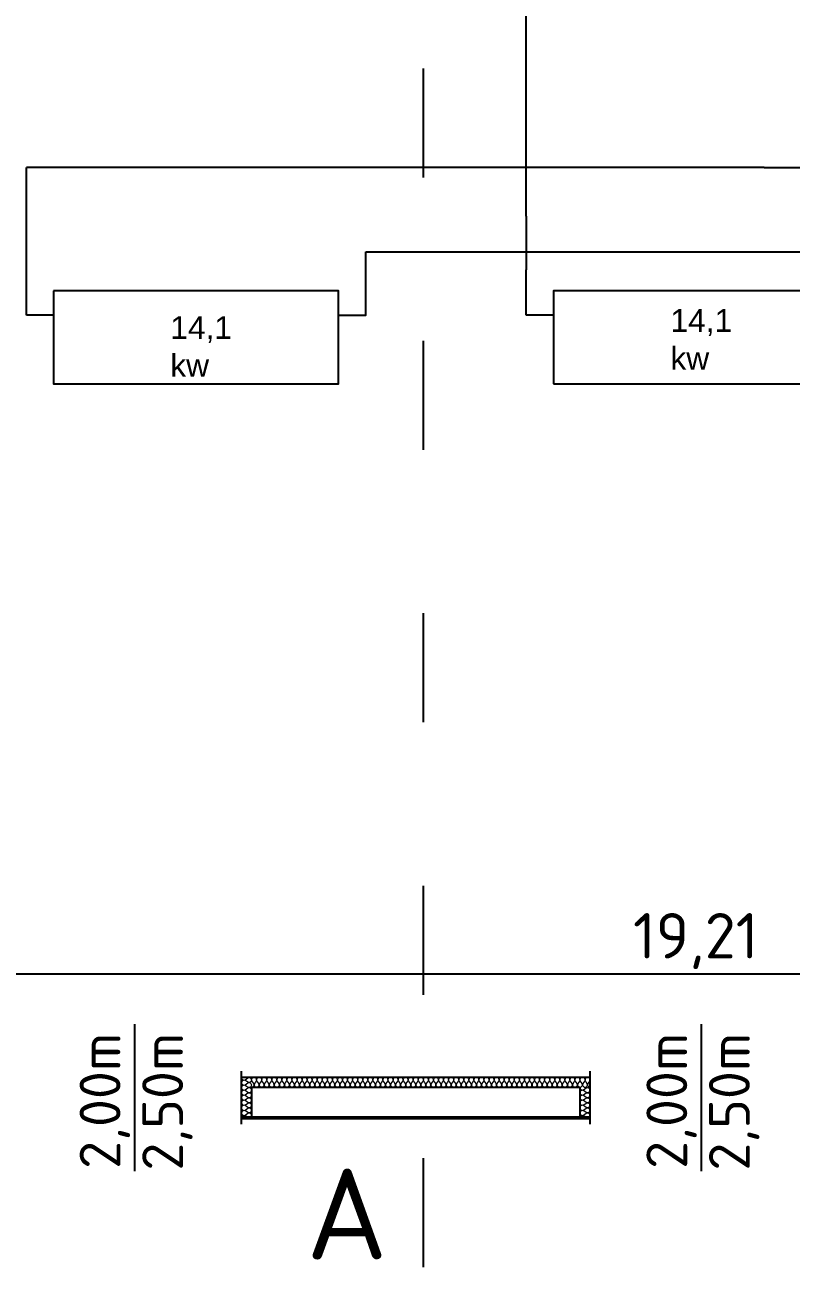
# Model space of a CAD drawing. Header units: metres. Extents: x 125 to 1179, y 511 to 749.
# Drawn here: x 361.8 to 446.2, y 511.4 to 648.2 of the extents above; entities that cross this region are included whole.
import ezdxf

# ---------------------------------------------------------------- set-up
doc = ezdxf.new("R2010")
doc.units = ezdxf.units.M
doc.linetypes.add('ACAD_ISO03W100', pattern=[30, 12, -18])
doc.layers.add('machine room', color=7, linetype='Continuous')
doc.layers.add('Text18', color=8, linetype='Continuous', lineweight=18)
doc.styles.get("Standard").update_dxf_attribs({"font": 'arial.ttf'})
doc.dimstyles.new('ISO-25', dxfattribs={"dimtxt": 2.5, "dimasz": 2.5, "dimexe": 1.25, "dimexo": 0.625, "dimtad": 1, "dimtxsty": 'Standard', "dimcen": 2.5, "dimadec": 0, "dimazin": 0, "dimtfac": 1, "dimtmove": 0, "dimatfit": 3, "dimfxl": 1, "dimarcsym": 0})

# ---------------------------------------------------------------- blocks, each defined once
blk = doc.blocks.new('*D6')
at = {"layer": 'Defpoints', "color": 0, "transparency": 16777216}
for p in [(531.76, 543.68), (339.62, 532.32), (531.76, 532.32)]:
    blk.add_point(p, dxfattribs=at)
at = {"layer": 'machine room', "color": 0, "lineweight": -2, "transparency": 16777216}
for p, q in [((339.62, 532.95), (339.62, 544.93)), ((531.76, 532.95), (531.76, 544.93)), ((342.12, 543.68), (529.26, 543.68))]:
    blk.add_line(p, q, dxfattribs=at)
at = {"layer": 'machine room', "color": 0, "transparency": 16777216}
for points in [[(342.12, 544.1), (342.12, 543.27), (339.62, 543.68)], [(529.26, 544.1), (529.26, 543.27), (531.76, 543.68)]]:
    blk.add_solid(points, dxfattribs=at)
at = {"layer": 'machine room', "color": 0, "transparency": 16777216, "insert": (435.69, 547.31), "char_height": 2.5, "attachment_point": 5}
blk.add_mtext('{\\fISOCPEUR|b0|i0|c0|p34;\\H2x;19,21}', dxfattribs=at)

msp = doc.modelspace()

# ---------------------------------------------------------------- linework, layer by layer
at = {"color": 30, "true_color": 0xf26722}
for p, q in [((417.016, 627.139), (417.016, 664.036)), ((443.213, 632.472), (361.991, 632.472)), ((361.991, 621.214), (361.991, 632.472)), ((443.213, 632.472), (509.097, 632.472)), ((417.016, 627.139), (417.016, 621.214)), ((361.991, 616.214), (361.991, 621.214)), ((417.016, 616.214), (417.016, 621.214)), ((364.991, 616.214), (361.991, 616.214)), ((420.016, 616.214), (417.016, 616.214))]:
    msp.add_line(p, q, dxfattribs=at)
at = {"color": 152, "true_color": 0x2776bb}
msp.add_line((399.351, 623.214), (454.376, 623.214), dxfattribs=at)
for p, q in [((373.894, 538.17), (373.894, 521.953)), ((436.297, 538.17), (436.297, 521.953)), ((385.661, 527.16), (385.661, 532.962)), ((385.661, 532.324), (407.04, 532.324)), ((407.04, 532.324), (408.164, 532.324)), ((408.164, 532.324), (424.056, 532.324)), ((424.056, 527.16), (424.056, 532.962)), ((386.784, 531.2), (386.784, 527.829)), ((386.784, 531.2), (407.602, 531.2)), ((407.602, 531.2), (422.932, 531.2)), ((422.932, 531.2), (422.932, 527.829))]:
    msp.add_line(p, q)
at = {"lineweight": 50}
msp.add_line((424.056, 527.829), (385.661, 527.829), dxfattribs=at)
at = {"color": 152, "true_color": 0x2776bb}
msp.add_lwpolyline([(396.351, 616.214), (399.351, 616.214), (399.351, 623.214)], dxfattribs=at)
for points in [[(364.991, 618.914), (364.991, 608.654), (368.391, 608.654), (392.951, 608.654), (396.351, 608.654), (396.351, 618.914), (392.951, 618.914), (368.391, 618.914)], [(420.016, 608.654), (423.416, 608.654), (447.976, 608.654), (451.376, 608.654), (451.376, 618.914), (447.976, 618.914), (423.416, 618.914), (420.016, 618.914)]]:
    msp.add_lwpolyline(points, close=True)
at = {"layer": 'machine room', "linetype": 'ACAD_ISO03W100'}
msp.add_line((405.719, 511.399), (405.719, 717.557), dxfattribs=at)
at = {"layer": 'Text18', "color": 0, "ltscale": 0.5}
for points, knots in [([(385.661, 532.28), (385.662, 532.149), (386.024, 531.784), (386.308, 532.31), (386.523, 532.28)], [1.2768335, 1.2768335, 1.2768335, 1.2768335, 1.6131741, 2.2173264, 2.2173264, 2.2173264, 2.2173264]), ([(386.523, 532.28), (386.643, 532.263), (386.904, 532.002), (386.409, 531.504), (386.025, 532.225), (385.661, 531.848), (385.661, 531.723)], [2.2173264, 2.2173264, 2.2173264, 2.2173264, 2.553667, 2.8900076, 3.4941599, 3.8305005, 3.8305005, 3.8305005, 3.8305005]), ([(386.784, 532.062), (386.801, 532.182), (387.062, 532.443), (387.56, 531.948), (386.839, 531.564), (387.216, 531.201), (387.341, 531.2)], [2.2173264, 2.2173264, 2.2173264, 2.2173264, 2.553667, 2.8900076, 3.4941599, 3.8305005, 3.8305005, 3.8305005, 3.8305005]), ([(387.341, 532.062), (387.357, 532.182), (387.619, 532.443), (388.116, 531.948), (387.395, 531.564), (387.772, 531.201), (387.897, 531.2)], [2.2173264, 2.2173264, 2.2173264, 2.2173264, 2.553667, 2.8900076, 3.4941599, 3.8305005, 3.8305005, 3.8305005, 3.8305005]), ([(387.897, 532.062), (387.914, 532.182), (388.175, 532.443), (388.672, 531.948), (387.952, 531.564), (388.329, 531.201), (388.453, 531.2)], [2.2173264, 2.2173264, 2.2173264, 2.2173264, 2.553667, 2.8900076, 3.4941599, 3.8305005, 3.8305005, 3.8305005, 3.8305005]), ([(388.453, 532.062), (388.47, 532.182), (388.731, 532.443), (389.229, 531.948), (388.508, 531.564), (388.885, 531.201), (389.01, 531.2)], [2.2173264, 2.2173264, 2.2173264, 2.2173264, 2.553667, 2.8900076, 3.4941599, 3.8305005, 3.8305005, 3.8305005, 3.8305005]), ([(389.01, 532.062), (389.026, 532.182), (389.288, 532.443), (389.785, 531.948), (389.064, 531.564), (389.441, 531.201), (389.566, 531.2)], [2.2173264, 2.2173264, 2.2173264, 2.2173264, 2.553667, 2.8900076, 3.4941599, 3.8305005, 3.8305005, 3.8305005, 3.8305005]), ([(389.566, 532.062), (389.583, 532.182), (389.844, 532.443), (390.341, 531.948), (389.621, 531.564), (389.998, 531.201), (390.122, 531.2)], [2.2173264, 2.2173264, 2.2173264, 2.2173264, 2.553667, 2.8900076, 3.4941599, 3.8305005, 3.8305005, 3.8305005, 3.8305005]), ([(390.122, 532.062), (390.139, 532.182), (390.4, 532.443), (390.898, 531.948), (390.177, 531.564), (390.554, 531.201), (390.679, 531.2)], [2.2173264, 2.2173264, 2.2173264, 2.2173264, 2.553667, 2.8900076, 3.4941599, 3.8305005, 3.8305005, 3.8305005, 3.8305005]), ([(390.679, 532.062), (390.695, 532.182), (390.957, 532.443), (391.454, 531.948), (390.733, 531.564), (391.11, 531.201), (391.235, 531.2)], [2.2173264, 2.2173264, 2.2173264, 2.2173264, 2.553667, 2.8900076, 3.4941599, 3.8305005, 3.8305005, 3.8305005, 3.8305005]), ([(391.235, 532.062), (391.252, 532.182), (391.513, 532.443), (392.01, 531.948), (391.29, 531.564), (391.667, 531.201), (391.791, 531.2)], [2.2173264, 2.2173264, 2.2173264, 2.2173264, 2.553667, 2.8900076, 3.4941599, 3.8305005, 3.8305005, 3.8305005, 3.8305005]), ([(391.791, 532.062), (391.808, 532.182), (392.069, 532.443), (392.567, 531.948), (391.846, 531.564), (392.223, 531.201), (392.348, 531.2)], [2.2173264, 2.2173264, 2.2173264, 2.2173264, 2.553667, 2.8900076, 3.4941599, 3.8305005, 3.8305005, 3.8305005, 3.8305005]), ([(392.348, 532.062), (392.364, 532.182), (392.626, 532.443), (393.123, 531.948), (392.402, 531.564), (392.779, 531.201), (392.904, 531.2)], [2.2173264, 2.2173264, 2.2173264, 2.2173264, 2.553667, 2.8900076, 3.4941599, 3.8305005, 3.8305005, 3.8305005, 3.8305005]), ([(392.904, 532.062), (392.921, 532.182), (393.182, 532.443), (393.679, 531.948), (392.959, 531.564), (393.336, 531.201), (393.46, 531.2)], [2.2173264, 2.2173264, 2.2173264, 2.2173264, 2.553667, 2.8900076, 3.4941599, 3.8305005, 3.8305005, 3.8305005, 3.8305005]), ([(393.46, 532.062), (393.477, 532.182), (393.738, 532.443), (394.236, 531.948), (393.515, 531.564), (393.892, 531.201), (394.017, 531.2)], [2.2173264, 2.2173264, 2.2173264, 2.2173264, 2.553667, 2.8900076, 3.4941599, 3.8305005, 3.8305005, 3.8305005, 3.8305005]), ([(394.017, 532.062), (394.033, 532.182), (394.295, 532.443), (394.792, 531.948), (394.071, 531.564), (394.448, 531.201), (394.573, 531.2)], [2.2173264, 2.2173264, 2.2173264, 2.2173264, 2.553667, 2.8900076, 3.4941599, 3.8305005, 3.8305005, 3.8305005, 3.8305005]), ([(394.573, 532.062), (394.59, 532.182), (394.851, 532.443), (395.348, 531.948), (394.628, 531.564), (395.005, 531.201), (395.129, 531.2)], [2.2173264, 2.2173264, 2.2173264, 2.2173264, 2.553667, 2.8900076, 3.4941599, 3.8305005, 3.8305005, 3.8305005, 3.8305005]), ([(395.129, 532.062), (395.146, 532.182), (395.407, 532.443), (395.905, 531.948), (395.184, 531.564), (395.561, 531.201), (395.686, 531.2)], [2.2173264, 2.2173264, 2.2173264, 2.2173264, 2.553667, 2.8900076, 3.4941599, 3.8305005, 3.8305005, 3.8305005, 3.8305005]), ([(395.686, 532.062), (395.702, 532.182), (395.964, 532.443), (396.461, 531.948), (395.74, 531.564), (396.117, 531.201), (396.242, 531.2)], [2.2173264, 2.2173264, 2.2173264, 2.2173264, 2.553667, 2.8900076, 3.4941599, 3.8305005, 3.8305005, 3.8305005, 3.8305005]), ([(396.242, 532.062), (396.259, 532.182), (396.52, 532.443), (397.017, 531.948), (396.297, 531.564), (396.674, 531.201), (396.798, 531.2)], [2.2173264, 2.2173264, 2.2173264, 2.2173264, 2.553667, 2.8900076, 3.4941599, 3.8305005, 3.8305005, 3.8305005, 3.8305005]), ([(396.798, 532.062), (396.815, 532.182), (397.076, 532.443), (397.574, 531.948), (396.853, 531.564), (397.23, 531.201), (397.355, 531.2)], [2.2173264, 2.2173264, 2.2173264, 2.2173264, 2.553667, 2.8900076, 3.4941599, 3.8305005, 3.8305005, 3.8305005, 3.8305005]), ([(397.355, 532.062), (397.371, 532.182), (397.633, 532.443), (398.13, 531.948), (397.409, 531.564), (397.786, 531.201), (397.911, 531.2)], [2.2173264, 2.2173264, 2.2173264, 2.2173264, 2.553667, 2.8900076, 3.4941599, 3.8305005, 3.8305005, 3.8305005, 3.8305005]), ([(397.911, 532.062), (397.927, 532.182), (398.189, 532.443), (398.686, 531.948), (397.966, 531.564), (398.343, 531.201), (398.467, 531.2)], [2.2173264, 2.2173264, 2.2173264, 2.2173264, 2.553667, 2.8900076, 3.4941599, 3.8305005, 3.8305005, 3.8305005, 3.8305005]), ([(398.467, 532.062), (398.484, 532.182), (398.745, 532.443), (399.243, 531.948), (398.522, 531.564), (398.899, 531.201), (399.023, 531.2)], [2.2173264, 2.2173264, 2.2173264, 2.2173264, 2.553667, 2.8900076, 3.4941599, 3.8305005, 3.8305005, 3.8305005, 3.8305005]), ([(399.023, 532.062), (399.04, 532.182), (399.301, 532.443), (399.799, 531.948), (399.078, 531.564), (399.455, 531.201), (399.58, 531.2)], [2.2173264, 2.2173264, 2.2173264, 2.2173264, 2.553667, 2.8900076, 3.4941599, 3.8305005, 3.8305005, 3.8305005, 3.8305005]), ([(399.58, 532.062), (399.596, 532.182), (399.858, 532.443), (400.355, 531.948), (399.635, 531.564), (400.011, 531.201), (400.136, 531.2)], [2.2173264, 2.2173264, 2.2173264, 2.2173264, 2.553667, 2.8900076, 3.4941599, 3.8305005, 3.8305005, 3.8305005, 3.8305005]), ([(400.136, 532.062), (400.153, 532.182), (400.414, 532.443), (400.912, 531.948), (400.191, 531.564), (400.568, 531.201), (400.692, 531.2)], [2.2173264, 2.2173264, 2.2173264, 2.2173264, 2.553667, 2.8900076, 3.4941599, 3.8305005, 3.8305005, 3.8305005, 3.8305005]), ([(400.692, 532.062), (400.709, 532.182), (400.97, 532.443), (401.468, 531.948), (400.747, 531.564), (401.124, 531.201), (401.249, 531.2)], [2.2173264, 2.2173264, 2.2173264, 2.2173264, 2.553667, 2.8900076, 3.4941599, 3.8305005, 3.8305005, 3.8305005, 3.8305005]), ([(401.249, 532.062), (401.265, 532.182), (401.527, 532.443), (402.024, 531.948), (401.304, 531.564), (401.68, 531.201), (401.805, 531.2)], [2.2173264, 2.2173264, 2.2173264, 2.2173264, 2.553667, 2.8900076, 3.4941599, 3.8305005, 3.8305005, 3.8305005, 3.8305005]), ([(401.805, 532.062), (401.822, 532.182), (402.083, 532.443), (402.581, 531.948), (401.86, 531.564), (402.237, 531.201), (402.361, 531.2)], [2.2173264, 2.2173264, 2.2173264, 2.2173264, 2.553667, 2.8900076, 3.4941599, 3.8305005, 3.8305005, 3.8305005, 3.8305005]), ([(402.361, 532.062), (402.378, 532.182), (402.639, 532.443), (403.137, 531.948), (402.416, 531.564), (402.793, 531.201), (402.918, 531.2)], [2.2173264, 2.2173264, 2.2173264, 2.2173264, 2.553667, 2.8900076, 3.4941599, 3.8305005, 3.8305005, 3.8305005, 3.8305005]), ([(402.918, 532.062), (402.934, 532.182), (403.196, 532.443), (403.693, 531.948), (402.972, 531.564), (403.349, 531.201), (403.474, 531.2)], [2.2173264, 2.2173264, 2.2173264, 2.2173264, 2.553667, 2.8900076, 3.4941599, 3.8305005, 3.8305005, 3.8305005, 3.8305005]), ([(403.474, 532.062), (403.491, 532.182), (403.752, 532.443), (404.249, 531.948), (403.529, 531.564), (403.906, 531.201), (404.03, 531.2)], [2.2173264, 2.2173264, 2.2173264, 2.2173264, 2.553667, 2.8900076, 3.4941599, 3.8305005, 3.8305005, 3.8305005, 3.8305005]), ([(404.03, 532.062), (404.047, 532.182), (404.308, 532.443), (404.806, 531.948), (404.085, 531.564), (404.462, 531.201), (404.587, 531.2)], [2.2173264, 2.2173264, 2.2173264, 2.2173264, 2.553667, 2.8900076, 3.4941599, 3.8305005, 3.8305005, 3.8305005, 3.8305005]), ([(404.587, 532.062), (404.603, 532.182), (404.865, 532.443), (405.362, 531.948), (404.641, 531.564), (405.018, 531.201), (405.143, 531.2)], [2.2173264, 2.2173264, 2.2173264, 2.2173264, 2.553667, 2.8900076, 3.4941599, 3.8305005, 3.8305005, 3.8305005, 3.8305005]), ([(405.143, 532.062), (405.16, 532.182), (405.421, 532.443), (405.918, 531.948), (405.198, 531.564), (405.575, 531.201), (405.699, 531.2)], [2.2173264, 2.2173264, 2.2173264, 2.2173264, 2.553667, 2.8900076, 3.4941599, 3.8305005, 3.8305005, 3.8305005, 3.8305005]), ([(405.699, 532.062), (405.716, 532.182), (405.977, 532.443), (406.475, 531.948), (405.754, 531.564), (406.131, 531.201), (406.256, 531.2)], [2.2173264, 2.2173264, 2.2173264, 2.2173264, 2.553667, 2.8900076, 3.4941599, 3.8305005, 3.8305005, 3.8305005, 3.8305005]), ([(406.256, 532.062), (406.272, 532.182), (406.534, 532.443), (407.031, 531.948), (406.31, 531.564), (406.687, 531.201), (406.812, 531.2)], [2.2173264, 2.2173264, 2.2173264, 2.2173264, 2.553667, 2.8900076, 3.4941599, 3.8305005, 3.8305005, 3.8305005, 3.8305005]), ([(406.812, 532.062), (406.829, 532.182), (407.09, 532.443), (407.587, 531.948), (406.867, 531.564), (407.244, 531.201), (407.368, 531.2)], [2.2173264, 2.2173264, 2.2173264, 2.2173264, 2.553667, 2.8900076, 3.4941599, 3.8305005, 3.8305005, 3.8305005, 3.8305005]), ([(407.368, 532.062), (407.385, 532.182), (407.646, 532.443), (408.144, 531.948), (407.423, 531.564), (407.8, 531.201), (407.925, 531.2)], [2.2173264, 2.2173264, 2.2173264, 2.2173264, 2.553667, 2.8900076, 3.4941599, 3.8305005, 3.8305005, 3.8305005, 3.8305005]), ([(407.925, 532.062), (407.941, 532.182), (408.203, 532.443), (408.7, 531.948), (407.979, 531.564), (408.356, 531.201), (408.481, 531.2)], [2.2173264, 2.2173264, 2.2173264, 2.2173264, 2.553667, 2.8900076, 3.4941599, 3.8305005, 3.8305005, 3.8305005, 3.8305005]), ([(408.481, 532.062), (408.498, 532.182), (408.759, 532.443), (409.256, 531.948), (408.536, 531.564), (408.913, 531.201), (409.037, 531.2)], [2.2173264, 2.2173264, 2.2173264, 2.2173264, 2.553667, 2.8900076, 3.4941599, 3.8305005, 3.8305005, 3.8305005, 3.8305005]), ([(409.037, 532.062), (409.054, 532.182), (409.315, 532.443), (409.813, 531.948), (409.092, 531.564), (409.469, 531.201), (409.594, 531.2)], [2.2173264, 2.2173264, 2.2173264, 2.2173264, 2.553667, 2.8900076, 3.4941599, 3.8305005, 3.8305005, 3.8305005, 3.8305005]), ([(409.594, 532.062), (409.61, 532.182), (409.872, 532.443), (410.369, 531.948), (409.648, 531.564), (410.025, 531.201), (410.15, 531.2)], [2.2173264, 2.2173264, 2.2173264, 2.2173264, 2.553667, 2.8900076, 3.4941599, 3.8305005, 3.8305005, 3.8305005, 3.8305005]), ([(410.15, 532.062), (410.167, 532.182), (410.428, 532.443), (410.925, 531.948), (410.205, 531.564), (410.582, 531.201), (410.706, 531.2)], [2.2173264, 2.2173264, 2.2173264, 2.2173264, 2.553667, 2.8900076, 3.4941599, 3.8305005, 3.8305005, 3.8305005, 3.8305005]), ([(410.706, 532.062), (410.723, 532.182), (410.984, 532.443), (411.482, 531.948), (410.761, 531.564), (411.138, 531.201), (411.263, 531.2)], [2.2173264, 2.2173264, 2.2173264, 2.2173264, 2.553667, 2.8900076, 3.4941599, 3.8305005, 3.8305005, 3.8305005, 3.8305005]), ([(411.263, 532.062), (411.279, 532.182), (411.541, 532.443), (412.038, 531.948), (411.317, 531.564), (411.694, 531.201), (411.819, 531.2)], [2.2173264, 2.2173264, 2.2173264, 2.2173264, 2.553667, 2.8900076, 3.4941599, 3.8305005, 3.8305005, 3.8305005, 3.8305005]), ([(411.819, 532.062), (411.836, 532.182), (412.097, 532.443), (412.594, 531.948), (411.874, 531.564), (412.251, 531.201), (412.375, 531.2)], [2.2173264, 2.2173264, 2.2173264, 2.2173264, 2.553667, 2.8900076, 3.4941599, 3.8305005, 3.8305005, 3.8305005, 3.8305005]), ([(412.375, 532.062), (412.392, 532.182), (412.653, 532.443), (413.151, 531.948), (412.43, 531.564), (412.807, 531.201), (412.932, 531.2)], [2.2173264, 2.2173264, 2.2173264, 2.2173264, 2.553667, 2.8900076, 3.4941599, 3.8305005, 3.8305005, 3.8305005, 3.8305005]), ([(412.932, 532.062), (412.948, 532.182), (413.21, 532.443), (413.707, 531.948), (412.986, 531.564), (413.363, 531.201), (413.488, 531.2)], [2.2173264, 2.2173264, 2.2173264, 2.2173264, 2.553667, 2.8900076, 3.4941599, 3.8305005, 3.8305005, 3.8305005, 3.8305005]), ([(413.488, 532.062), (413.505, 532.182), (413.766, 532.443), (414.263, 531.948), (413.543, 531.564), (413.92, 531.201), (414.044, 531.2)], [2.2173264, 2.2173264, 2.2173264, 2.2173264, 2.553667, 2.8900076, 3.4941599, 3.8305005, 3.8305005, 3.8305005, 3.8305005]), ([(414.044, 532.062), (414.061, 532.182), (414.322, 532.443), (414.82, 531.948), (414.099, 531.564), (414.476, 531.201), (414.601, 531.2)], [2.2173264, 2.2173264, 2.2173264, 2.2173264, 2.553667, 2.8900076, 3.4941599, 3.8305005, 3.8305005, 3.8305005, 3.8305005]), ([(414.601, 532.062), (414.617, 532.182), (414.879, 532.443), (415.376, 531.948), (414.655, 531.564), (415.032, 531.201), (415.157, 531.2)], [2.2173264, 2.2173264, 2.2173264, 2.2173264, 2.553667, 2.8900076, 3.4941599, 3.8305005, 3.8305005, 3.8305005, 3.8305005]), ([(415.157, 532.062), (415.173, 532.182), (415.435, 532.443), (415.932, 531.948), (415.212, 531.564), (415.589, 531.201), (415.713, 531.2)], [2.2173264, 2.2173264, 2.2173264, 2.2173264, 2.553667, 2.8900076, 3.4941599, 3.8305005, 3.8305005, 3.8305005, 3.8305005]), ([(415.713, 532.062), (415.73, 532.182), (415.991, 532.443), (416.489, 531.948), (415.768, 531.564), (416.145, 531.201), (416.27, 531.2)], [2.2173264, 2.2173264, 2.2173264, 2.2173264, 2.553667, 2.8900076, 3.4941599, 3.8305005, 3.8305005, 3.8305005, 3.8305005]), ([(416.27, 532.062), (416.286, 532.182), (416.547, 532.443), (417.045, 531.948), (416.324, 531.564), (416.701, 531.201), (416.826, 531.2)], [2.2173264, 2.2173264, 2.2173264, 2.2173264, 2.553667, 2.8900076, 3.4941599, 3.8305005, 3.8305005, 3.8305005, 3.8305005]), ([(416.826, 532.062), (416.842, 532.182), (417.104, 532.443), (417.601, 531.948), (416.881, 531.564), (417.257, 531.201), (417.382, 531.2)], [2.2173264, 2.2173264, 2.2173264, 2.2173264, 2.553667, 2.8900076, 3.4941599, 3.8305005, 3.8305005, 3.8305005, 3.8305005]), ([(417.382, 532.062), (417.399, 532.182), (417.66, 532.443), (418.158, 531.948), (417.437, 531.564), (417.814, 531.201), (417.938, 531.2)], [2.2173264, 2.2173264, 2.2173264, 2.2173264, 2.553667, 2.8900076, 3.4941599, 3.8305005, 3.8305005, 3.8305005, 3.8305005]), ([(417.938, 532.062), (417.955, 532.182), (418.216, 532.443), (418.714, 531.948), (417.993, 531.564), (418.37, 531.201), (418.495, 531.2)], [2.2173264, 2.2173264, 2.2173264, 2.2173264, 2.553667, 2.8900076, 3.4941599, 3.8305005, 3.8305005, 3.8305005, 3.8305005]), ([(418.495, 532.062), (418.511, 532.182), (418.773, 532.443), (419.27, 531.948), (418.55, 531.564), (418.926, 531.201), (419.051, 531.2)], [2.2173264, 2.2173264, 2.2173264, 2.2173264, 2.553667, 2.8900076, 3.4941599, 3.8305005, 3.8305005, 3.8305005, 3.8305005]), ([(419.051, 532.062), (419.068, 532.182), (419.329, 532.443), (419.827, 531.948), (419.106, 531.564), (419.483, 531.201), (419.607, 531.2)], [2.2173264, 2.2173264, 2.2173264, 2.2173264, 2.553667, 2.8900076, 3.4941599, 3.8305005, 3.8305005, 3.8305005, 3.8305005]), ([(419.607, 532.062), (419.624, 532.182), (419.885, 532.443), (420.383, 531.948), (419.662, 531.564), (420.039, 531.201), (420.164, 531.2)], [2.2173264, 2.2173264, 2.2173264, 2.2173264, 2.553667, 2.8900076, 3.4941599, 3.8305005, 3.8305005, 3.8305005, 3.8305005]), ([(420.164, 532.062), (420.18, 532.182), (420.442, 532.443), (420.939, 531.948), (420.219, 531.564), (420.595, 531.201), (420.72, 531.2)], [2.2173264, 2.2173264, 2.2173264, 2.2173264, 2.553667, 2.8900076, 3.4941599, 3.8305005, 3.8305005, 3.8305005, 3.8305005]), ([(420.72, 532.062), (420.737, 532.182), (420.998, 532.443), (421.495, 531.948), (420.775, 531.564), (421.152, 531.201), (421.276, 531.2)], [2.2173264, 2.2173264, 2.2173264, 2.2173264, 2.553667, 2.8900076, 3.4941599, 3.8305005, 3.8305005, 3.8305005, 3.8305005]), ([(421.276, 532.062), (421.293, 532.182), (421.554, 532.443), (422.052, 531.948), (421.331, 531.564), (421.708, 531.201), (421.833, 531.2)], [2.2173264, 2.2173264, 2.2173264, 2.2173264, 2.553667, 2.8900076, 3.4941599, 3.8305005, 3.8305005, 3.8305005, 3.8305005]), ([(421.833, 532.062), (421.849, 532.182), (422.111, 532.443), (422.608, 531.948), (421.887, 531.564), (422.264, 531.201), (422.389, 531.2)], [2.2173264, 2.2173264, 2.2173264, 2.2173264, 2.553667, 2.8900076, 3.4941599, 3.8305005, 3.8305005, 3.8305005, 3.8305005]), ([(422.389, 532.062), (422.406, 532.182), (422.667, 532.443), (423.164, 531.948), (422.444, 531.564), (422.821, 531.201), (422.945, 531.2)], [2.2173264, 2.2173264, 2.2173264, 2.2173264, 2.553667, 2.8900076, 3.4941599, 3.8305005, 3.8305005, 3.8305005, 3.8305005]), ([(422.945, 532.062), (422.962, 532.182), (423.223, 532.443), (423.721, 531.948), (423, 531.564), (423.377, 531.201), (423.502, 531.2)], [2.2173264, 2.2173264, 2.2173264, 2.2173264, 2.553667, 2.8900076, 3.4941599, 3.8305005, 3.8305005, 3.8305005, 3.8305005]), ([(423.502, 532.062), (423.518, 532.182), (423.78, 532.443), (424.277, 531.948), (423.556, 531.564), (423.933, 531.201), (424.058, 531.2)], [2.2173264, 2.2173264, 2.2173264, 2.2173264, 2.553667, 2.8900076, 3.4941599, 3.8305005, 3.8305005, 3.8305005, 3.8305005]), ([(385.661, 531.723), (385.662, 531.593), (386.024, 531.227), (386.308, 531.753), (386.523, 531.723)], [1.2768335, 1.2768335, 1.2768335, 1.2768335, 1.6131741, 2.2173264, 2.2173264, 2.2173264, 2.2173264]), ([(386.523, 531.723), (386.643, 531.707), (386.904, 531.446), (386.409, 530.948), (386.025, 531.669), (385.661, 531.292), (385.661, 531.167)], [2.2173264, 2.2173264, 2.2173264, 2.2173264, 2.553667, 2.8900076, 3.4941599, 3.8305005, 3.8305005, 3.8305005, 3.8305005]), ([(385.661, 531.167), (385.662, 531.036), (386.024, 530.671), (386.308, 531.197), (386.523, 531.167)], [1.2768335, 1.2768335, 1.2768335, 1.2768335, 1.6131741, 2.2173264, 2.2173264, 2.2173264, 2.2173264]), ([(386.523, 531.167), (386.643, 531.151), (386.904, 530.889), (386.409, 530.392), (386.025, 531.112), (385.661, 530.736), (385.661, 530.611)], [2.2173264, 2.2173264, 2.2173264, 2.2173264, 2.553667, 2.8900076, 3.4941599, 3.8305005, 3.8305005, 3.8305005, 3.8305005]), ([(386.784, 531.2), (386.915, 531.201), (387.281, 531.564), (386.755, 531.847), (386.784, 532.062)], [1.2768335, 1.2768335, 1.2768335, 1.2768335, 1.6131741, 2.2173264, 2.2173264, 2.2173264, 2.2173264]), ([(387.341, 531.2), (387.471, 531.201), (387.837, 531.564), (387.311, 531.847), (387.341, 532.062)], [1.2768335, 1.2768335, 1.2768335, 1.2768335, 1.6131741, 2.2173264, 2.2173264, 2.2173264, 2.2173264]), ([(387.897, 531.2), (388.028, 531.201), (388.393, 531.564), (387.867, 531.847), (387.897, 532.062)], [1.2768335, 1.2768335, 1.2768335, 1.2768335, 1.6131741, 2.2173264, 2.2173264, 2.2173264, 2.2173264]), ([(388.453, 531.2), (388.584, 531.201), (388.95, 531.564), (388.423, 531.847), (388.453, 532.062)], [1.2768335, 1.2768335, 1.2768335, 1.2768335, 1.6131741, 2.2173264, 2.2173264, 2.2173264, 2.2173264]), ([(389.01, 531.2), (389.14, 531.201), (389.506, 531.564), (388.98, 531.847), (389.01, 532.062)], [1.2768335, 1.2768335, 1.2768335, 1.2768335, 1.6131741, 2.2173264, 2.2173264, 2.2173264, 2.2173264]), ([(389.566, 531.2), (389.697, 531.201), (390.062, 531.564), (389.536, 531.847), (389.566, 532.062)], [1.2768335, 1.2768335, 1.2768335, 1.2768335, 1.6131741, 2.2173264, 2.2173264, 2.2173264, 2.2173264]), ([(390.122, 531.2), (390.253, 531.201), (390.619, 531.564), (390.092, 531.847), (390.122, 532.062)], [1.2768335, 1.2768335, 1.2768335, 1.2768335, 1.6131741, 2.2173264, 2.2173264, 2.2173264, 2.2173264]), ([(390.679, 531.2), (390.809, 531.201), (391.175, 531.564), (390.649, 531.847), (390.679, 532.062)], [1.2768335, 1.2768335, 1.2768335, 1.2768335, 1.6131741, 2.2173264, 2.2173264, 2.2173264, 2.2173264]), ([(391.235, 531.2), (391.366, 531.201), (391.731, 531.564), (391.205, 531.847), (391.235, 532.062)], [1.2768335, 1.2768335, 1.2768335, 1.2768335, 1.6131741, 2.2173264, 2.2173264, 2.2173264, 2.2173264]), ([(391.791, 531.2), (391.922, 531.201), (392.288, 531.564), (391.761, 531.847), (391.791, 532.062)], [1.2768335, 1.2768335, 1.2768335, 1.2768335, 1.6131741, 2.2173264, 2.2173264, 2.2173264, 2.2173264]), ([(392.348, 531.2), (392.478, 531.201), (392.844, 531.564), (392.318, 531.847), (392.348, 532.062)], [1.2768335, 1.2768335, 1.2768335, 1.2768335, 1.6131741, 2.2173264, 2.2173264, 2.2173264, 2.2173264]), ([(392.904, 531.2), (393.035, 531.201), (393.4, 531.564), (392.874, 531.847), (392.904, 532.062)], [1.2768335, 1.2768335, 1.2768335, 1.2768335, 1.6131741, 2.2173264, 2.2173264, 2.2173264, 2.2173264]), ([(393.46, 531.2), (393.591, 531.201), (393.957, 531.564), (393.43, 531.847), (393.46, 532.062)], [1.2768335, 1.2768335, 1.2768335, 1.2768335, 1.6131741, 2.2173264, 2.2173264, 2.2173264, 2.2173264]), ([(394.017, 531.2), (394.147, 531.201), (394.513, 531.564), (393.987, 531.847), (394.017, 532.062)], [1.2768335, 1.2768335, 1.2768335, 1.2768335, 1.6131741, 2.2173264, 2.2173264, 2.2173264, 2.2173264]), ([(394.573, 531.2), (394.704, 531.201), (395.069, 531.564), (394.543, 531.847), (394.573, 532.062)], [1.2768335, 1.2768335, 1.2768335, 1.2768335, 1.6131741, 2.2173264, 2.2173264, 2.2173264, 2.2173264]), ([(395.129, 531.2), (395.26, 531.201), (395.626, 531.564), (395.099, 531.847), (395.129, 532.062)], [1.2768335, 1.2768335, 1.2768335, 1.2768335, 1.6131741, 2.2173264, 2.2173264, 2.2173264, 2.2173264]), ([(395.686, 531.2), (395.816, 531.201), (396.182, 531.564), (395.656, 531.847), (395.686, 532.062)], [1.2768335, 1.2768335, 1.2768335, 1.2768335, 1.6131741, 2.2173264, 2.2173264, 2.2173264, 2.2173264]), ([(396.242, 531.2), (396.373, 531.201), (396.738, 531.564), (396.212, 531.847), (396.242, 532.062)], [1.2768335, 1.2768335, 1.2768335, 1.2768335, 1.6131741, 2.2173264, 2.2173264, 2.2173264, 2.2173264]), ([(396.798, 531.2), (396.929, 531.201), (397.295, 531.564), (396.768, 531.847), (396.798, 532.062)], [1.2768335, 1.2768335, 1.2768335, 1.2768335, 1.6131741, 2.2173264, 2.2173264, 2.2173264, 2.2173264]), ([(397.355, 531.2), (397.485, 531.201), (397.851, 531.564), (397.325, 531.847), (397.355, 532.062)], [1.2768335, 1.2768335, 1.2768335, 1.2768335, 1.6131741, 2.2173264, 2.2173264, 2.2173264, 2.2173264]), ([(397.911, 531.2), (398.042, 531.201), (398.407, 531.564), (397.881, 531.847), (397.911, 532.062)], [1.2768335, 1.2768335, 1.2768335, 1.2768335, 1.6131741, 2.2173264, 2.2173264, 2.2173264, 2.2173264]), ([(398.467, 531.2), (398.598, 531.201), (398.963, 531.564), (398.437, 531.847), (398.467, 532.062)], [1.2768335, 1.2768335, 1.2768335, 1.2768335, 1.6131741, 2.2173264, 2.2173264, 2.2173264, 2.2173264]), ([(399.023, 531.2), (399.154, 531.201), (399.52, 531.564), (398.994, 531.847), (399.023, 532.062)], [1.2768335, 1.2768335, 1.2768335, 1.2768335, 1.6131741, 2.2173264, 2.2173264, 2.2173264, 2.2173264]), ([(399.58, 531.2), (399.711, 531.201), (400.076, 531.564), (399.55, 531.847), (399.58, 532.062)], [1.2768335, 1.2768335, 1.2768335, 1.2768335, 1.6131741, 2.2173264, 2.2173264, 2.2173264, 2.2173264]), ([(400.136, 531.2), (400.267, 531.201), (400.632, 531.564), (400.106, 531.847), (400.136, 532.062)], [1.2768335, 1.2768335, 1.2768335, 1.2768335, 1.6131741, 2.2173264, 2.2173264, 2.2173264, 2.2173264]), ([(400.692, 531.2), (400.823, 531.201), (401.189, 531.564), (400.663, 531.847), (400.692, 532.062)], [1.2768335, 1.2768335, 1.2768335, 1.2768335, 1.6131741, 2.2173264, 2.2173264, 2.2173264, 2.2173264]), ([(401.249, 531.2), (401.38, 531.201), (401.745, 531.564), (401.219, 531.847), (401.249, 532.062)], [1.2768335, 1.2768335, 1.2768335, 1.2768335, 1.6131741, 2.2173264, 2.2173264, 2.2173264, 2.2173264]), ([(401.805, 531.2), (401.936, 531.201), (402.301, 531.564), (401.775, 531.847), (401.805, 532.062)], [1.2768335, 1.2768335, 1.2768335, 1.2768335, 1.6131741, 2.2173264, 2.2173264, 2.2173264, 2.2173264]), ([(402.361, 531.2), (402.492, 531.201), (402.858, 531.564), (402.332, 531.847), (402.361, 532.062)], [1.2768335, 1.2768335, 1.2768335, 1.2768335, 1.6131741, 2.2173264, 2.2173264, 2.2173264, 2.2173264]), ([(402.918, 531.2), (403.048, 531.201), (403.414, 531.564), (402.888, 531.847), (402.918, 532.062)], [1.2768335, 1.2768335, 1.2768335, 1.2768335, 1.6131741, 2.2173264, 2.2173264, 2.2173264, 2.2173264]), ([(403.474, 531.2), (403.605, 531.201), (403.97, 531.564), (403.444, 531.847), (403.474, 532.062)], [1.2768335, 1.2768335, 1.2768335, 1.2768335, 1.6131741, 2.2173264, 2.2173264, 2.2173264, 2.2173264]), ([(404.03, 531.2), (404.161, 531.201), (404.527, 531.564), (404.001, 531.847), (404.03, 532.062)], [1.2768335, 1.2768335, 1.2768335, 1.2768335, 1.6131741, 2.2173264, 2.2173264, 2.2173264, 2.2173264]), ([(404.587, 531.2), (404.717, 531.201), (405.083, 531.564), (404.557, 531.847), (404.587, 532.062)], [1.2768335, 1.2768335, 1.2768335, 1.2768335, 1.6131741, 2.2173264, 2.2173264, 2.2173264, 2.2173264]), ([(405.143, 531.2), (405.274, 531.201), (405.639, 531.564), (405.113, 531.847), (405.143, 532.062)], [1.2768335, 1.2768335, 1.2768335, 1.2768335, 1.6131741, 2.2173264, 2.2173264, 2.2173264, 2.2173264]), ([(405.699, 531.2), (405.83, 531.201), (406.196, 531.564), (405.669, 531.847), (405.699, 532.062)], [1.2768335, 1.2768335, 1.2768335, 1.2768335, 1.6131741, 2.2173264, 2.2173264, 2.2173264, 2.2173264]), ([(406.256, 531.2), (406.386, 531.201), (406.752, 531.564), (406.226, 531.847), (406.256, 532.062)], [1.2768335, 1.2768335, 1.2768335, 1.2768335, 1.6131741, 2.2173264, 2.2173264, 2.2173264, 2.2173264]), ([(406.812, 531.2), (406.943, 531.201), (407.308, 531.564), (406.782, 531.847), (406.812, 532.062)], [1.2768335, 1.2768335, 1.2768335, 1.2768335, 1.6131741, 2.2173264, 2.2173264, 2.2173264, 2.2173264]), ([(407.368, 531.2), (407.499, 531.201), (407.865, 531.564), (407.338, 531.847), (407.368, 532.062)], [1.2768335, 1.2768335, 1.2768335, 1.2768335, 1.6131741, 2.2173264, 2.2173264, 2.2173264, 2.2173264]), ([(407.925, 531.2), (408.055, 531.201), (408.421, 531.564), (407.895, 531.847), (407.925, 532.062)], [1.2768335, 1.2768335, 1.2768335, 1.2768335, 1.6131741, 2.2173264, 2.2173264, 2.2173264, 2.2173264]), ([(408.481, 531.2), (408.612, 531.201), (408.977, 531.564), (408.451, 531.847), (408.481, 532.062)], [1.2768335, 1.2768335, 1.2768335, 1.2768335, 1.6131741, 2.2173264, 2.2173264, 2.2173264, 2.2173264]), ([(409.037, 531.2), (409.168, 531.201), (409.534, 531.564), (409.007, 531.847), (409.037, 532.062)], [1.2768335, 1.2768335, 1.2768335, 1.2768335, 1.6131741, 2.2173264, 2.2173264, 2.2173264, 2.2173264]), ([(409.594, 531.2), (409.724, 531.201), (410.09, 531.564), (409.564, 531.847), (409.594, 532.062)], [1.2768335, 1.2768335, 1.2768335, 1.2768335, 1.6131741, 2.2173264, 2.2173264, 2.2173264, 2.2173264]), ([(410.15, 531.2), (410.281, 531.201), (410.646, 531.564), (410.12, 531.847), (410.15, 532.062)], [1.2768335, 1.2768335, 1.2768335, 1.2768335, 1.6131741, 2.2173264, 2.2173264, 2.2173264, 2.2173264]), ([(410.706, 531.2), (410.837, 531.201), (411.203, 531.564), (410.676, 531.847), (410.706, 532.062)], [1.2768335, 1.2768335, 1.2768335, 1.2768335, 1.6131741, 2.2173264, 2.2173264, 2.2173264, 2.2173264]), ([(411.263, 531.2), (411.393, 531.201), (411.759, 531.564), (411.233, 531.847), (411.263, 532.062)], [1.2768335, 1.2768335, 1.2768335, 1.2768335, 1.6131741, 2.2173264, 2.2173264, 2.2173264, 2.2173264]), ([(411.819, 531.2), (411.95, 531.201), (412.315, 531.564), (411.789, 531.847), (411.819, 532.062)], [1.2768335, 1.2768335, 1.2768335, 1.2768335, 1.6131741, 2.2173264, 2.2173264, 2.2173264, 2.2173264]), ([(412.375, 531.2), (412.506, 531.201), (412.872, 531.564), (412.345, 531.847), (412.375, 532.062)], [1.2768335, 1.2768335, 1.2768335, 1.2768335, 1.6131741, 2.2173264, 2.2173264, 2.2173264, 2.2173264]), ([(412.932, 531.2), (413.062, 531.201), (413.428, 531.564), (412.902, 531.847), (412.932, 532.062)], [1.2768335, 1.2768335, 1.2768335, 1.2768335, 1.6131741, 2.2173264, 2.2173264, 2.2173264, 2.2173264]), ([(413.488, 531.2), (413.619, 531.201), (413.984, 531.564), (413.458, 531.847), (413.488, 532.062)], [1.2768335, 1.2768335, 1.2768335, 1.2768335, 1.6131741, 2.2173264, 2.2173264, 2.2173264, 2.2173264]), ([(414.044, 531.2), (414.175, 531.201), (414.541, 531.564), (414.014, 531.847), (414.044, 532.062)], [1.2768335, 1.2768335, 1.2768335, 1.2768335, 1.6131741, 2.2173264, 2.2173264, 2.2173264, 2.2173264]), ([(414.601, 531.2), (414.731, 531.201), (415.097, 531.564), (414.571, 531.847), (414.601, 532.062)], [1.2768335, 1.2768335, 1.2768335, 1.2768335, 1.6131741, 2.2173264, 2.2173264, 2.2173264, 2.2173264]), ([(415.157, 531.2), (415.288, 531.201), (415.653, 531.564), (415.127, 531.847), (415.157, 532.062)], [1.2768335, 1.2768335, 1.2768335, 1.2768335, 1.6131741, 2.2173264, 2.2173264, 2.2173264, 2.2173264]), ([(415.713, 531.2), (415.844, 531.201), (416.209, 531.564), (415.683, 531.847), (415.713, 532.062)], [1.2768335, 1.2768335, 1.2768335, 1.2768335, 1.6131741, 2.2173264, 2.2173264, 2.2173264, 2.2173264]), ([(416.27, 531.2), (416.4, 531.201), (416.766, 531.564), (416.24, 531.847), (416.27, 532.062)], [1.2768335, 1.2768335, 1.2768335, 1.2768335, 1.6131741, 2.2173264, 2.2173264, 2.2173264, 2.2173264]), ([(416.826, 531.2), (416.957, 531.201), (417.322, 531.564), (416.796, 531.847), (416.826, 532.062)], [1.2768335, 1.2768335, 1.2768335, 1.2768335, 1.6131741, 2.2173264, 2.2173264, 2.2173264, 2.2173264]), ([(417.382, 531.2), (417.513, 531.201), (417.878, 531.564), (417.352, 531.847), (417.382, 532.062)], [1.2768335, 1.2768335, 1.2768335, 1.2768335, 1.6131741, 2.2173264, 2.2173264, 2.2173264, 2.2173264]), ([(417.938, 531.2), (418.069, 531.201), (418.435, 531.564), (417.909, 531.847), (417.938, 532.062)], [1.2768335, 1.2768335, 1.2768335, 1.2768335, 1.6131741, 2.2173264, 2.2173264, 2.2173264, 2.2173264]), ([(418.495, 531.2), (418.626, 531.201), (418.991, 531.564), (418.465, 531.847), (418.495, 532.062)], [1.2768335, 1.2768335, 1.2768335, 1.2768335, 1.6131741, 2.2173264, 2.2173264, 2.2173264, 2.2173264]), ([(419.051, 531.2), (419.182, 531.201), (419.547, 531.564), (419.021, 531.847), (419.051, 532.062)], [1.2768335, 1.2768335, 1.2768335, 1.2768335, 1.6131741, 2.2173264, 2.2173264, 2.2173264, 2.2173264]), ([(419.607, 531.2), (419.738, 531.201), (420.104, 531.564), (419.578, 531.847), (419.607, 532.062)], [1.2768335, 1.2768335, 1.2768335, 1.2768335, 1.6131741, 2.2173264, 2.2173264, 2.2173264, 2.2173264]), ([(420.164, 531.2), (420.295, 531.201), (420.66, 531.564), (420.134, 531.847), (420.164, 532.062)], [1.2768335, 1.2768335, 1.2768335, 1.2768335, 1.6131741, 2.2173264, 2.2173264, 2.2173264, 2.2173264]), ([(420.72, 531.2), (420.851, 531.201), (421.216, 531.564), (420.69, 531.847), (420.72, 532.062)], [1.2768335, 1.2768335, 1.2768335, 1.2768335, 1.6131741, 2.2173264, 2.2173264, 2.2173264, 2.2173264]), ([(421.276, 531.2), (421.407, 531.201), (421.773, 531.564), (421.247, 531.847), (421.276, 532.062)], [1.2768335, 1.2768335, 1.2768335, 1.2768335, 1.6131741, 2.2173264, 2.2173264, 2.2173264, 2.2173264]), ([(421.833, 531.2), (421.963, 531.201), (422.329, 531.564), (421.803, 531.847), (421.833, 532.062)], [1.2768335, 1.2768335, 1.2768335, 1.2768335, 1.6131741, 2.2173264, 2.2173264, 2.2173264, 2.2173264]), ([(422.389, 531.2), (422.52, 531.201), (422.885, 531.564), (422.359, 531.847), (422.389, 532.062)], [1.2768335, 1.2768335, 1.2768335, 1.2768335, 1.6131741, 2.2173264, 2.2173264, 2.2173264, 2.2173264]), ([(422.945, 531.2), (423.076, 531.201), (423.442, 531.564), (422.915, 531.847), (422.945, 532.062)], [1.2768335, 1.2768335, 1.2768335, 1.2768335, 1.6131741, 2.2173264, 2.2173264, 2.2173264, 2.2173264]), ([(422.932, 531.167), (422.933, 531.036), (423.296, 530.671), (423.579, 531.197), (423.794, 531.167)], [1.2768335, 1.2768335, 1.2768335, 1.2768335, 1.6131741, 2.2173264, 2.2173264, 2.2173264, 2.2173264]), ([(423.794, 531.167), (423.914, 531.151), (424.175, 530.889), (423.68, 530.392), (423.296, 531.112), (422.933, 530.736), (422.932, 530.611)], [2.2173264, 2.2173264, 2.2173264, 2.2173264, 2.553667, 2.8900076, 3.4941599, 3.8305005, 3.8305005, 3.8305005, 3.8305005]), ([(423.502, 531.2), (423.632, 531.201), (423.998, 531.564), (423.472, 531.847), (423.502, 532.062)], [1.2768335, 1.2768335, 1.2768335, 1.2768335, 1.6131741, 2.2173264, 2.2173264, 2.2173264, 2.2173264]), ([(385.661, 530.611), (385.662, 530.48), (386.024, 530.115), (386.308, 530.641), (386.523, 530.611)], [1.2768335, 1.2768335, 1.2768335, 1.2768335, 1.6131741, 2.2173264, 2.2173264, 2.2173264, 2.2173264]), ([(386.523, 530.611), (386.643, 530.594), (386.904, 530.333), (386.409, 529.835), (386.025, 530.556), (385.661, 530.179), (385.661, 530.055)], [2.2173264, 2.2173264, 2.2173264, 2.2173264, 2.553667, 2.8900076, 3.4941599, 3.8305005, 3.8305005, 3.8305005, 3.8305005]), ([(385.661, 530.055), (385.662, 529.924), (386.024, 529.558), (386.308, 530.084), (386.523, 530.055)], [1.2768335, 1.2768335, 1.2768335, 1.2768335, 1.6131741, 2.2173264, 2.2173264, 2.2173264, 2.2173264]), ([(386.523, 530.055), (386.643, 530.038), (386.904, 529.777), (386.409, 529.279), (386.025, 530), (385.661, 529.623), (385.661, 529.498)], [2.2173264, 2.2173264, 2.2173264, 2.2173264, 2.553667, 2.8900076, 3.4941599, 3.8305005, 3.8305005, 3.8305005, 3.8305005]), ([(385.661, 529.498), (385.662, 529.367), (386.024, 529.002), (386.308, 529.528), (386.523, 529.498)], [1.2768335, 1.2768335, 1.2768335, 1.2768335, 1.6131741, 2.2173264, 2.2173264, 2.2173264, 2.2173264]), ([(386.523, 529.498), (386.643, 529.482), (386.904, 529.22), (386.409, 528.723), (386.025, 529.443), (385.661, 529.067), (385.661, 528.942)], [2.2173264, 2.2173264, 2.2173264, 2.2173264, 2.553667, 2.8900076, 3.4941599, 3.8305005, 3.8305005, 3.8305005, 3.8305005]), ([(422.932, 530.611), (422.933, 530.48), (423.296, 530.115), (423.579, 530.641), (423.794, 530.611)], [1.2768335, 1.2768335, 1.2768335, 1.2768335, 1.6131741, 2.2173264, 2.2173264, 2.2173264, 2.2173264]), ([(423.794, 530.611), (423.914, 530.594), (424.175, 530.333), (423.68, 529.835), (423.296, 530.556), (422.933, 530.179), (422.932, 530.055)], [2.2173264, 2.2173264, 2.2173264, 2.2173264, 2.553667, 2.8900076, 3.4941599, 3.8305005, 3.8305005, 3.8305005, 3.8305005]), ([(422.932, 530.055), (422.933, 529.924), (423.296, 529.558), (423.579, 530.084), (423.794, 530.055)], [1.2768335, 1.2768335, 1.2768335, 1.2768335, 1.6131741, 2.2173264, 2.2173264, 2.2173264, 2.2173264]), ([(423.794, 530.055), (423.914, 530.038), (424.175, 529.777), (423.68, 529.279), (423.296, 530), (422.933, 529.623), (422.932, 529.498)], [2.2173264, 2.2173264, 2.2173264, 2.2173264, 2.553667, 2.8900076, 3.4941599, 3.8305005, 3.8305005, 3.8305005, 3.8305005]), ([(422.932, 529.498), (422.933, 529.367), (423.296, 529.002), (423.579, 529.528), (423.794, 529.498)], [1.2768335, 1.2768335, 1.2768335, 1.2768335, 1.6131741, 2.2173264, 2.2173264, 2.2173264, 2.2173264]), ([(423.794, 529.498), (423.914, 529.482), (424.175, 529.22), (423.68, 528.723), (423.296, 529.443), (422.933, 529.067), (422.932, 528.942)], [2.2173264, 2.2173264, 2.2173264, 2.2173264, 2.553667, 2.8900076, 3.4941599, 3.8305005, 3.8305005, 3.8305005, 3.8305005]), ([(385.661, 528.942), (385.662, 528.811), (386.024, 528.446), (386.308, 528.972), (386.523, 528.942)], [1.2768335, 1.2768335, 1.2768335, 1.2768335, 1.6131741, 2.2173264, 2.2173264, 2.2173264, 2.2173264]), ([(386.523, 528.942), (386.643, 528.925), (386.904, 528.664), (386.409, 528.166), (386.025, 528.887), (385.661, 528.51), (385.661, 528.386)], [2.2173264, 2.2173264, 2.2173264, 2.2173264, 2.553667, 2.8900076, 3.4941599, 3.8305005, 3.8305005, 3.8305005, 3.8305005]), ([(385.661, 528.386), (385.662, 528.255), (386.024, 527.889), (386.308, 528.415), (386.523, 528.386)], [1.2768335, 1.2768335, 1.2768335, 1.2768335, 1.6131741, 2.2173264, 2.2173264, 2.2173264, 2.2173264]), ([(386.523, 528.386), (386.643, 528.369), (386.904, 528.108), (386.409, 527.61), (386.025, 528.331), (385.661, 527.954), (385.661, 527.829)], [2.2173264, 2.2173264, 2.2173264, 2.2173264, 2.553667, 2.8900076, 3.4941599, 3.8305005, 3.8305005, 3.8305005, 3.8305005]), ([(422.932, 528.942), (422.933, 528.811), (423.296, 528.446), (423.579, 528.972), (423.794, 528.942)], [1.2768335, 1.2768335, 1.2768335, 1.2768335, 1.6131741, 2.2173264, 2.2173264, 2.2173264, 2.2173264]), ([(423.794, 528.942), (423.914, 528.925), (424.175, 528.664), (423.68, 528.166), (423.296, 528.887), (422.933, 528.51), (422.932, 528.386)], [2.2173264, 2.2173264, 2.2173264, 2.2173264, 2.553667, 2.8900076, 3.4941599, 3.8305005, 3.8305005, 3.8305005, 3.8305005]), ([(422.932, 528.386), (422.933, 528.255), (423.296, 527.889), (423.579, 528.415), (423.794, 528.386)], [1.2768335, 1.2768335, 1.2768335, 1.2768335, 1.6131741, 2.2173264, 2.2173264, 2.2173264, 2.2173264]), ([(423.794, 528.386), (423.914, 528.369), (424.175, 528.108), (423.68, 527.61), (423.296, 528.331), (422.933, 527.954), (422.932, 527.829)], [2.2173264, 2.2173264, 2.2173264, 2.2173264, 2.553667, 2.8900076, 3.4941599, 3.8305005, 3.8305005, 3.8305005, 3.8305005])]:
    msp.add_open_spline(points, degree=3, knots=knots, dxfattribs=at)

# ---------------------------------------------------------------- texts
at = {"color": 242, "true_color": 0xcd2027, "char_height": 2.5, "attachment_point": 1}
for insert in [(377.835, 616.109), (432.903, 616.888)]:
    msp.add_mtext_dynamic_manual_height_columns('{\\C256;14,1^Jkw}', width=5.52343, gutter_width=12.5, heights=[0], dxfattribs=dict(at, insert=insert))
at = {"char_height": 4.49438, "attachment_point": 3, "rotation": 90}
for s, insert in [('{\\fISOCPEUR|b0|i0|c0|p34;2,00m}', (367.853, 537.211)), ('{\\fISOCPEUR|b0|i0|c0|p34;2,50m}', (374.745, 537.211)), ('{\\fISOCPEUR|b0|i0|c0|p34;2,00m}', (430.256, 537.211)), ('{\\fISOCPEUR|b0|i0|c0|p34;2,50m}', (437.148, 537.211))]:
    msp.add_mtext_dynamic_manual_height_columns(s, width=10.8799, gutter_width=12.5, heights=[0], dxfattribs=dict(at, insert=insert))
at = {"insert": (397.287, 517.246), "char_height": 10, "attachment_point": 5}
msp.add_mtext_dynamic_manual_height_columns('{\\fISOCPEUR|b0|i0|c0|p34;A}', width=24.3323, gutter_width=12.5, heights=[0], dxfattribs=at)

# ---------------------------------------------------------------- dimensions: what is measured, and where the dimension line sits
at = {"layer": 'machine room'}
dim = msp.add_linear_dim(base=(531.759, 543.683), p1=(339.624, 532.324), p2=(531.759, 532.324), text='{\\fISOCPEUR|b0|i0|c0|p34;\\H2x;19,21}', dimstyle='ISO-25', dxfattribs=at)
dim.commit()
dim.dimension.update_dxf_attribs({"geometry": '*D6', "text_midpoint": (435.692, 547.308)})

doc.saveas('drawing.dxf')
